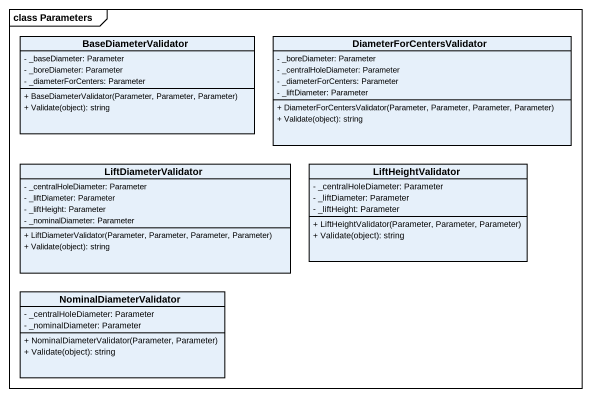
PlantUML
@startuml
mainframe class Parameters
hide circle
hide empty members
skinparam classAttributeIconSize 0
class BaseDiameterValidator {
  - _baseDiameter: Parameter
  - _boreDiameter: Parameter
  - _diameterForCenters: Parameter
  + BaseDiameterValidator(Parameter, Parameter, Parameter)
  + Validate(object): string
}
class DiameterForCentersValidator {
  - _boreDiameter: Parameter
  - _centralHoleDiameter: Parameter
  - _diameterForCenters: Parameter
  - _liftDiameter: Parameter
  + DiameterForCentersValidator(Parameter, Parameter, Parameter, Parameter)
  + Validate(object): string
}
class LiftDiameterValidator {
  - _centralHoleDiameter: Parameter
  - _liftDiameter: Parameter
  - _liftHeight: Parameter
  - _nominalDiameter: Parameter
  + LiftDiameterValidator(Parameter, Parameter, Parameter, Parameter)
  + Validate(object): string
}
class LiftHeightValidator {
  - _centralHoleDiameter: Parameter
  - _liftDiameter: Parameter
  - _liftHeight: Parameter
  + LiftHeightValidator(Parameter, Parameter, Parameter)
  + Validate(object): string
}
class NominalDiameterValidator {
  - _centralHoleDiameter: Parameter
  - _nominalDiameter: Parameter
  + NominalDiameterValidator(Parameter, Parameter)
  + Validate(object): string
}
@enduml
